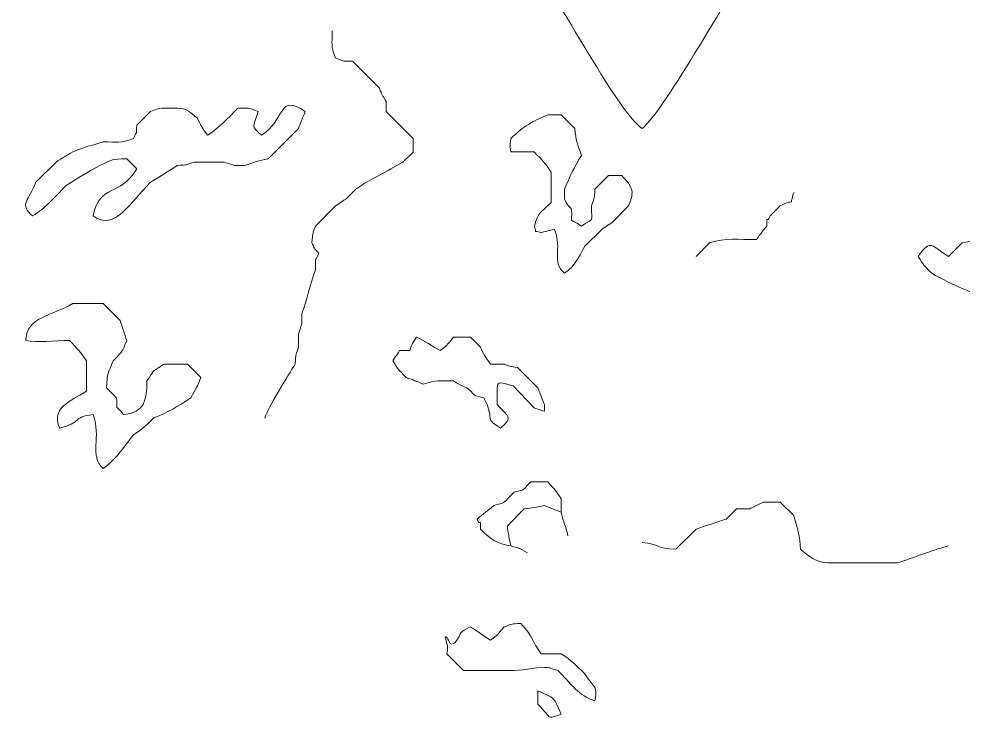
# Model space of a CAD drawing. Header units: centimetres. Extents: x -40.3 to 39, y -29.8 to 28.8.
# Drawn here: x 12.606 to 17.355, y -20.142 to -16.613 of the extents above; entities that cross this region are included whole.
import ezdxf

# ---------------------------------------------------------------- set-up
doc = ezdxf.new("R2010")
doc.units = ezdxf.units.CM
doc.header["$MEASUREMENT"] = 0
doc.layers.add('layer 1', color=7, linetype='Continuous')

msp = doc.modelspace()

# ---------------------------------------------------------------- linework, layer by layer
at = {"layer": 'layer 1', "color": 225, "lineweight": 0}
for points, knots in [([(14.13077, -16.02952), (14.07485, -16.09851), (14.01898, -16.1613), (14.01217, -16.24978), (14.01217, -16.24978), (14.13478, -16.29736), (14.93354, -16.26673), (15.13026, -16.26673), (15.13026, -16.26673), (15.29507, -16.44524), (15.60828, -17.07718), (15.74011, -17.16458), (15.74011, -17.16458), (15.85376, -17.07885), (16.19655, -16.43963), (16.33304, -16.26671), (16.33304, -16.26671), (16.53415, -16.26673), (17.36057, -16.29808), (17.48507, -16.24976), (17.48507, -16.24976), (17.4541, -16.1919), (17.43446, -16.17893), (17.4173, -16.11426)], [0, 0, 0, 0, 0.1428571, 0.1428571, 0.1428571, 0.1428571, 0.2857143, 0.2857143, 0.2857143, 0.2857143, 0.4285714, 0.4285714, 0.4285714, 0.4285714, 0.5714286, 0.5714286, 0.5714286, 0.5714286, 0.7142857, 0.7142857, 0.7142857, 0.7142857, 1, 1, 1, 1]), ([(13.84264, -18.62151), (13.85792, -18.56835), (13.96039, -18.40843), (13.99512, -18.35048), (13.99512, -18.35048), (13.9997, -18.2923), (13.99452, -18.31992), (14.01206, -18.26577), (14.01206, -18.26577), (14.01206, -18.26577), (14.01206, -18.19803), (14.01206, -18.19803), (14.01206, -18.19803), (14.01247, -18.19703), (14.02798, -18.15001), (14.02901, -18.14721), (14.02901, -18.14721), (14.02901, -18.14721), (14.02901, -18.09639), (14.02901, -18.09639), (14.02901, -18.09639), (14.05447, -18.0227), (14.07127, -17.94983), (14.09675, -17.87616), (14.09675, -17.87616), (14.09675, -17.80807), (14.09383, -17.84263), (14.1137, -17.79145), (14.1137, -17.79145), (14.0785, -17.75625), (14.09129, -17.7608), (14.07983, -17.74065), (14.07983, -17.74065), (14.08439, -17.68247), (14.07923, -17.71011), (14.09673, -17.65594), (14.09673, -17.65594), (14.09673, -17.65594), (14.19838, -17.55428), (14.19838, -17.55428), (14.19838, -17.55428), (14.20039, -17.55328), (14.24632, -17.52225), (14.2492, -17.52043), (14.2492, -17.52043), (14.2492, -17.52043), (14.30002, -17.4696), (14.30002, -17.4696), (14.30002, -17.4696), (14.38447, -17.41438), (14.45456, -17.38356), (14.5372, -17.33407), (14.5372, -17.33407), (14.5372, -17.33407), (14.58802, -17.28327), (14.58802, -17.28327), (14.58802, -17.28327), (14.58802, -17.28327), (14.588, -17.21551), (14.588, -17.21551), (14.588, -17.21551), (14.588, -17.21551), (14.45247, -17.07998), (14.45247, -17.07998), (14.45247, -17.07998), (14.45247, -17.07998), (14.45247, -17.02916), (14.45247, -17.02916), (14.45247, -17.02916), (14.43149, -16.99638), (14.43292, -16.9964), (14.4186, -16.96138), (14.4186, -16.96138), (14.4186, -16.96138), (14.28307, -16.82587), (14.28307, -16.82587), (14.28307, -16.82587), (14.21499, -16.82585), (14.24957, -16.82877), (14.19836, -16.80893), (14.19836, -16.80893), (14.1732, -16.74409), (14.18144, -16.74675), (14.18144, -16.6734)], [0, 0, 0, 0, 0.0454545, 0.0454545, 0.0454545, 0.0454545, 0.0909091, 0.0909091, 0.0909091, 0.0909091, 0.1363636, 0.1363636, 0.1363636, 0.1363636, 0.1818182, 0.1818182, 0.1818182, 0.1818182, 0.2272727, 0.2272727, 0.2272727, 0.2272727, 0.2727273, 0.2727273, 0.2727273, 0.2727273, 0.3181818, 0.3181818, 0.3181818, 0.3181818, 0.3636364, 0.3636364, 0.3636364, 0.3636364, 0.4090909, 0.4090909, 0.4090909, 0.4090909, 0.4545455, 0.4545455, 0.4545455, 0.4545455, 0.5, 0.5, 0.5, 0.5, 0.5454545, 0.5454545, 0.5454545, 0.5454545, 0.5909091, 0.5909091, 0.5909091, 0.5909091, 0.6363636, 0.6363636, 0.6363636, 0.6363636, 0.6818182, 0.6818182, 0.6818182, 0.6818182, 0.7272727, 0.7272727, 0.7272727, 0.7272727, 0.7727273, 0.7727273, 0.7727273, 0.7727273, 0.8181818, 0.8181818, 0.8181818, 0.8181818, 0.8636364, 0.8636364, 0.8636364, 0.8636364, 0.9090909, 0.9090909, 0.9090909, 0.9090909, 1, 1, 1, 1]), ([(14.01213, -17.16458), (14.01213, -17.16458), (13.85965, -17.31706), (13.85965, -17.31706), (13.85965, -17.31706), (13.81163, -17.32617), (13.78559, -17.33554), (13.74107, -17.35093), (13.74107, -17.35093), (13.74107, -17.35093), (13.69025, -17.35093), (13.69025, -17.35093), (13.69025, -17.35093), (13.68925, -17.35052), (13.64227, -17.33503), (13.63944, -17.33402), (13.63944, -17.33402), (13.63944, -17.33402), (13.55475, -17.334), (13.55475, -17.334), (13.55475, -17.334), (13.55475, -17.334), (13.5378, -17.334), (13.5378, -17.334), (13.5378, -17.334), (13.5378, -17.334), (13.48698, -17.33402), (13.48698, -17.33402), (13.48698, -17.33402), (13.43725, -17.3505), (13.45582, -17.34683), (13.40229, -17.35093), (13.40229, -17.35093), (13.3554, -17.3816), (13.31408, -17.40732), (13.26677, -17.43566), (13.26677, -17.43566), (13.16754, -17.53486), (13.089, -17.6836), (12.97877, -17.60506), (12.97877, -17.60506), (13.01426, -17.43662), (13.1081, -17.51646), (13.199, -17.36787), (13.199, -17.36787), (13.199, -17.36787), (13.14819, -17.31708), (13.14819, -17.31708), (13.14819, -17.31708), (13.07031, -17.31887), (13.07918, -17.32005), (13.01266, -17.35095), (13.01266, -17.35095), (12.95164, -17.38358), (12.90212, -17.41406), (12.84324, -17.45258), (12.84324, -17.45258), (12.78442, -17.51141), (12.74081, -17.56406), (12.67382, -17.60506), (12.67382, -17.60506), (12.60561, -17.54645), (12.65472, -17.52556), (12.69076, -17.43566), (12.69076, -17.43566), (12.69076, -17.43566), (12.7924, -17.334), (12.7924, -17.334), (12.7924, -17.334), (12.823, -17.31356), (12.84552, -17.30007), (12.87709, -17.28321), (12.87709, -17.28321), (12.93832, -17.25474), (12.96805, -17.25232), (13.02954, -17.23239), (13.02954, -17.23239), (13.10462, -17.23237), (13.11532, -17.24133), (13.18204, -17.21544), (13.18204, -17.21544), (13.20312, -17.16648), (13.19414, -17.2093), (13.19898, -17.14768), (13.19898, -17.14768), (13.19898, -17.14768), (13.26675, -17.07992), (13.26675, -17.07992), (13.26675, -17.07992), (13.29148, -17.07102), (13.30538, -17.06299), (13.33449, -17.06299), (13.33449, -17.06299), (13.33449, -17.06299), (13.40225, -17.06297), (13.40225, -17.06297), (13.40225, -17.06297), (13.45258, -17.06297), (13.46645, -17.08427), (13.50389, -17.11381), (13.50389, -17.11381), (13.52566, -17.15959), (13.5229, -17.15517), (13.55473, -17.19848), (13.55473, -17.19848), (13.61854, -17.15536), (13.64987, -17.12028), (13.7072, -17.06295), (13.7072, -17.06295), (13.77682, -17.06297), (13.75089, -17.0574), (13.80883, -17.07992), (13.80883, -17.07992), (13.7838, -17.15713), (13.77185, -17.15218), (13.82578, -17.1985), (13.82578, -17.1985), (13.94758, -17.12228), (13.9107, -16.98351), (14.046, -17.07989), (14.046, -17.07989), (14.03422, -17.10862), (14.02235, -17.13547), (14.01213, -17.16458)], [0, 0, 0, 0, 0.03125, 0.03125, 0.03125, 0.03125, 0.0625, 0.0625, 0.0625, 0.0625, 0.09375, 0.09375, 0.09375, 0.09375, 0.125, 0.125, 0.125, 0.125, 0.15625, 0.15625, 0.15625, 0.15625, 0.1875, 0.1875, 0.1875, 0.1875, 0.21875, 0.21875, 0.21875, 0.21875, 0.25, 0.25, 0.25, 0.25, 0.28125, 0.28125, 0.28125, 0.28125, 0.3125, 0.3125, 0.3125, 0.3125, 0.34375, 0.34375, 0.34375, 0.34375, 0.375, 0.375, 0.375, 0.375, 0.40625, 0.40625, 0.40625, 0.40625, 0.4375, 0.4375, 0.4375, 0.4375, 0.46875, 0.46875, 0.46875, 0.46875, 0.5, 0.5, 0.5, 0.5, 0.53125, 0.53125, 0.53125, 0.53125, 0.5625, 0.5625, 0.5625, 0.5625, 0.59375, 0.59375, 0.59375, 0.59375, 0.625, 0.625, 0.625, 0.625, 0.65625, 0.65625, 0.65625, 0.65625, 0.6875, 0.6875, 0.6875, 0.6875, 0.71875, 0.71875, 0.71875, 0.71875, 0.75, 0.75, 0.75, 0.75, 0.78125, 0.78125, 0.78125, 0.78125, 0.8125, 0.8125, 0.8125, 0.8125, 0.84375, 0.84375, 0.84375, 0.84375, 0.875, 0.875, 0.875, 0.875, 0.90625, 0.90625, 0.90625, 0.90625, 0.9375, 0.9375, 0.9375, 0.9375, 1, 1, 1, 1]), ([(15.2997, -17.6728), (15.26331, -17.68044), (15.27055, -17.67694), (15.23194, -17.68975), (15.23194, -17.68975), (15.18874, -17.67346), (15.21437, -17.69907), (15.19807, -17.65588), (15.19807, -17.65588), (15.21954, -17.58118), (15.22321, -17.59682), (15.28275, -17.53727), (15.28275, -17.53727), (15.28275, -17.53727), (15.28275, -17.3848), (15.28275, -17.3848), (15.28275, -17.3848), (15.25059, -17.3372), (15.24163, -17.32771), (15.19804, -17.28316), (15.19804, -17.28316), (15.19804, -17.28316), (15.07946, -17.28316), (15.07946, -17.28316), (15.07946, -17.28316), (15.07767, -17.25689), (15.07368, -17.26586), (15.07946, -17.2154), (15.07946, -17.2154), (15.15002, -17.15026), (15.1827, -17.13014), (15.26581, -17.0968), (15.26581, -17.0968), (15.26581, -17.0968), (15.33357, -17.09678), (15.33357, -17.09678), (15.33357, -17.09678), (15.33357, -17.09678), (15.40134, -17.16456), (15.40134, -17.16456), (15.40134, -17.16456), (15.40614, -17.22714), (15.41604, -17.24466), (15.43519, -17.30007), (15.43519, -17.30007), (15.4005, -17.35799), (15.37532, -17.40762), (15.35052, -17.46951), (15.35052, -17.46951), (15.35052, -17.46951), (15.35052, -17.52033), (15.35052, -17.52033), (15.35052, -17.52033), (15.36939, -17.56178), (15.35724, -17.53678), (15.38439, -17.57114), (15.38439, -17.57114), (15.39267, -17.65521), (15.36296, -17.60683), (15.43521, -17.65581), (15.43521, -17.65581), (15.50412, -17.60907), (15.48404, -17.64535), (15.48602, -17.55418), (15.48602, -17.55418), (15.5025, -17.50445), (15.49883, -17.52302), (15.50295, -17.46949), (15.50295, -17.46949), (15.50295, -17.46949), (15.57071, -17.40172), (15.57071, -17.40172), (15.57071, -17.40172), (15.57071, -17.40172), (15.63848, -17.4017), (15.63848, -17.4017), (15.63848, -17.4017), (15.65756, -17.42537), (15.68929, -17.45423), (15.68927, -17.48643), (15.68927, -17.48643), (15.68929, -17.51591), (15.68074, -17.52891), (15.67235, -17.55418), (15.67235, -17.55418), (15.67235, -17.55418), (15.58764, -17.63887), (15.58764, -17.63887), (15.58764, -17.63887), (15.58563, -17.63987), (15.53972, -17.67092), (15.53684, -17.67276), (15.53684, -17.67276), (15.53684, -17.67276), (15.45215, -17.75743), (15.45215, -17.75743), (15.45215, -17.75743), (15.4132, -17.82248), (15.40955, -17.84841), (15.35052, -17.893), (15.35052, -17.893), (15.27957, -17.83206), (15.34115, -17.7796), (15.2997, -17.6728)], [0, 0, 0, 0, 0.037037, 0.037037, 0.037037, 0.037037, 0.0740741, 0.0740741, 0.0740741, 0.0740741, 0.1111111, 0.1111111, 0.1111111, 0.1111111, 0.1481481, 0.1481481, 0.1481481, 0.1481481, 0.1851852, 0.1851852, 0.1851852, 0.1851852, 0.2222222, 0.2222222, 0.2222222, 0.2222222, 0.2592593, 0.2592593, 0.2592593, 0.2592593, 0.2962963, 0.2962963, 0.2962963, 0.2962963, 0.3333333, 0.3333333, 0.3333333, 0.3333333, 0.3703704, 0.3703704, 0.3703704, 0.3703704, 0.4074074, 0.4074074, 0.4074074, 0.4074074, 0.4444444, 0.4444444, 0.4444444, 0.4444444, 0.4814815, 0.4814815, 0.4814815, 0.4814815, 0.5185185, 0.5185185, 0.5185185, 0.5185185, 0.5555556, 0.5555556, 0.5555556, 0.5555556, 0.5925926, 0.5925926, 0.5925926, 0.5925926, 0.6296296, 0.6296296, 0.6296296, 0.6296296, 0.6666667, 0.6666667, 0.6666667, 0.6666667, 0.7037037, 0.7037037, 0.7037037, 0.7037037, 0.7407407, 0.7407407, 0.7407407, 0.7407407, 0.7777778, 0.7777778, 0.7777778, 0.7777778, 0.8148148, 0.8148148, 0.8148148, 0.8148148, 0.8518519, 0.8518519, 0.8518519, 0.8518519, 0.8888889, 0.8888889, 0.8888889, 0.8888889, 0.9259259, 0.9259259, 0.9259259, 0.9259259, 1, 1, 1, 1]), ([(16.01123, -17.80835), (16.01123, -17.80835), (16.07897, -17.74059), (16.07897, -17.74059), (16.07897, -17.74059), (16.15941, -17.7145), (16.22632, -17.72364), (16.31616, -17.72366), (16.31616, -17.72366), (16.33667, -17.6916), (16.34222, -17.68657), (16.36697, -17.65588), (16.36697, -17.65588), (16.36697, -17.58837), (16.36414, -17.65099), (16.3839, -17.60506), (16.3839, -17.60506), (16.3839, -17.60506), (16.4347, -17.55426), (16.4347, -17.55426), (16.4347, -17.55426), (16.51482, -17.51442), (16.47858, -17.56143), (16.50248, -17.48652)], [0, 0, 0, 0, 0.1428571, 0.1428571, 0.1428571, 0.1428571, 0.2857143, 0.2857143, 0.2857143, 0.2857143, 0.4285714, 0.4285714, 0.4285714, 0.4285714, 0.5714286, 0.5714286, 0.5714286, 0.5714286, 0.7142857, 0.7142857, 0.7142857, 0.7142857, 1, 1, 1, 1]), ([(18.1626, -17.99472), (18.10553, -17.95978), (18.09374, -17.94279), (18.04402, -17.89308), (18.04402, -17.89308), (18.02903, -17.85142), (18.03456, -17.86403), (18.02707, -17.82532), (18.02707, -17.82532), (17.98919, -17.7786), (17.97068, -17.75301), (17.92543, -17.70671), (17.92543, -17.70671), (17.92543, -17.70671), (17.85767, -17.70671), (17.85767, -17.70671), (17.85767, -17.70671), (17.81622, -17.7256), (17.84119, -17.71346), (17.80685, -17.74059), (17.80685, -17.74059), (17.73988, -17.74199), (17.7338, -17.75275), (17.67133, -17.75751), (17.67133, -17.75751), (17.601, -17.8263), (17.55987, -17.82626), (17.5358, -17.91001), (17.5358, -17.91001), (17.59071, -17.99288), (17.67594, -17.98744), (17.77296, -18.04553), (17.77296, -18.04553), (17.81268, -18.08525), (17.80015, -18.07415), (17.82378, -18.1133), (17.82378, -18.1133), (17.77689, -18.17647), (17.77774, -18.16226), (17.68825, -18.11799), (17.68825, -18.11799), (17.62601, -18.08719), (17.58049, -18.06903), (17.51883, -18.04135), (17.51883, -18.04135), (17.40919, -17.99211), (17.29925, -17.95431), (17.19694, -17.89306), (17.19694, -17.89306), (17.15389, -17.85001), (17.15779, -17.85513), (17.12919, -17.80833), (17.12919, -17.80833), (17.19305, -17.71421), (17.19655, -17.75813), (17.28167, -17.80835), (17.28167, -17.80835), (17.28167, -17.80835), (17.34941, -17.74059), (17.34941, -17.74059), (17.34941, -17.74059), (17.3858, -17.73295), (17.37856, -17.73645), (17.41717, -17.72366), (17.41717, -17.72366), (17.46718, -17.73414), (17.46823, -17.72466), (17.48494, -17.72364), (17.48494, -17.72364), (17.5171, -17.67607), (17.52604, -17.66655), (17.56963, -17.622), (17.56963, -17.622), (17.56963, -17.622), (17.67126, -17.62198), (17.67126, -17.62198), (17.67126, -17.62198), (17.70264, -17.59669), (17.72464, -17.57962), (17.75595, -17.55424), (17.75595, -17.55424), (17.79234, -17.54662), (17.7851, -17.55012), (17.82371, -17.53729), (17.82371, -17.53729), (17.82371, -17.53729), (17.95922, -17.53729), (17.95922, -17.53729), (17.95922, -17.53729), (17.95922, -17.53729), (18.04395, -17.622), (18.04395, -17.622), (18.04395, -17.622), (18.10307, -17.71241), (18.1433, -17.78743), (18.1964, -17.87611), (18.1964, -17.87611), (18.20153, -17.9691), (18.23567, -17.93801), (18.1626, -17.99472)], [0, 0, 0, 0, 0.0384615, 0.0384615, 0.0384615, 0.0384615, 0.0769231, 0.0769231, 0.0769231, 0.0769231, 0.1153846, 0.1153846, 0.1153846, 0.1153846, 0.1538462, 0.1538462, 0.1538462, 0.1538462, 0.1923077, 0.1923077, 0.1923077, 0.1923077, 0.2307692, 0.2307692, 0.2307692, 0.2307692, 0.2692308, 0.2692308, 0.2692308, 0.2692308, 0.3076923, 0.3076923, 0.3076923, 0.3076923, 0.3461538, 0.3461538, 0.3461538, 0.3461538, 0.3846154, 0.3846154, 0.3846154, 0.3846154, 0.4230769, 0.4230769, 0.4230769, 0.4230769, 0.4615385, 0.4615385, 0.4615385, 0.4615385, 0.5, 0.5, 0.5, 0.5, 0.5384615, 0.5384615, 0.5384615, 0.5384615, 0.5769231, 0.5769231, 0.5769231, 0.5769231, 0.6153846, 0.6153846, 0.6153846, 0.6153846, 0.6538462, 0.6538462, 0.6538462, 0.6538462, 0.6923077, 0.6923077, 0.6923077, 0.6923077, 0.7307692, 0.7307692, 0.7307692, 0.7307692, 0.7692308, 0.7692308, 0.7692308, 0.7692308, 0.8076923, 0.8076923, 0.8076923, 0.8076923, 0.8461538, 0.8461538, 0.8461538, 0.8461538, 0.8846154, 0.8846154, 0.8846154, 0.8846154, 0.9230769, 0.9230769, 0.9230769, 0.9230769, 1, 1, 1, 1]), ([(13.47008, -18.51984), (13.3983, -18.56677), (13.36249, -18.58988), (13.28371, -18.62147), (13.28371, -18.62147), (13.23915, -18.6651), (13.22967, -18.67402), (13.18208, -18.7062), (13.18208, -18.7062), (13.13226, -18.76763), (13.09056, -18.83522), (13.0296, -18.8756), (13.0296, -18.8756), (12.95706, -18.81328), (13.02207, -18.71602), (12.97879, -18.60455), (12.97879, -18.60455), (12.87233, -18.61505), (12.92076, -18.64883), (12.80939, -18.67229), (12.80939, -18.67229), (12.77046, -18.56609), (12.85769, -18.54299), (12.94492, -18.48594), (12.94492, -18.48594), (12.94492, -18.48594), (12.94489, -18.33347), (12.94489, -18.33347), (12.94489, -18.33347), (12.91273, -18.28588), (12.90379, -18.27638), (12.86023, -18.23184), (12.86023, -18.23184), (12.78561, -18.23184), (12.6942, -18.24264), (12.63999, -18.23184), (12.63999, -18.23184), (12.64419, -18.11067), (12.77071, -18.10926), (12.87715, -18.04549), (12.87715, -18.04549), (12.87715, -18.04549), (13.02963, -18.04549), (13.02963, -18.04549), (13.02963, -18.04549), (13.02963, -18.04549), (13.11434, -18.1302), (13.11434, -18.1302), (13.11434, -18.1302), (13.12605, -18.16411), (13.13645, -18.1979), (13.14821, -18.23184), (13.14821, -18.23184), (13.11937, -18.30005), (13.13502, -18.27435), (13.08044, -18.33349), (13.08044, -18.33349), (13.0546, -18.39797), (13.04822, -18.39338), (13.04657, -18.46902), (13.04657, -18.46902), (13.04657, -18.46902), (13.09737, -18.51982), (13.09737, -18.51982), (13.09737, -18.51982), (13.10433, -18.60824), (13.08281, -18.53655), (13.13126, -18.60453), (13.13126, -18.60453), (13.23906, -18.59388), (13.24769, -18.53399), (13.24986, -18.43513), (13.24986, -18.43513), (13.25087, -18.4331), (13.2819, -18.38719), (13.28373, -18.38429), (13.28373, -18.38429), (13.28574, -18.38329), (13.33167, -18.35227), (13.33455, -18.35042), (13.33455, -18.35042), (13.33455, -18.35042), (13.45315, -18.35042), (13.45315, -18.35042), (13.45315, -18.35042), (13.45315, -18.35042), (13.52092, -18.41818), (13.52092, -18.41818), (13.52092, -18.41818), (13.50256, -18.46388), (13.49524, -18.47715), (13.47008, -18.51984)], [0, 0, 0, 0, 0.0416667, 0.0416667, 0.0416667, 0.0416667, 0.0833333, 0.0833333, 0.0833333, 0.0833333, 0.125, 0.125, 0.125, 0.125, 0.1666667, 0.1666667, 0.1666667, 0.1666667, 0.2083333, 0.2083333, 0.2083333, 0.2083333, 0.25, 0.25, 0.25, 0.25, 0.2916667, 0.2916667, 0.2916667, 0.2916667, 0.3333333, 0.3333333, 0.3333333, 0.3333333, 0.375, 0.375, 0.375, 0.375, 0.4166667, 0.4166667, 0.4166667, 0.4166667, 0.4583333, 0.4583333, 0.4583333, 0.4583333, 0.5, 0.5, 0.5, 0.5, 0.5416667, 0.5416667, 0.5416667, 0.5416667, 0.5833333, 0.5833333, 0.5833333, 0.5833333, 0.625, 0.625, 0.625, 0.625, 0.6666667, 0.6666667, 0.6666667, 0.6666667, 0.7083333, 0.7083333, 0.7083333, 0.7083333, 0.75, 0.75, 0.75, 0.75, 0.7916667, 0.7916667, 0.7916667, 0.7916667, 0.8333333, 0.8333333, 0.8333333, 0.8333333, 0.875, 0.875, 0.875, 0.875, 0.9166667, 0.9166667, 0.9166667, 0.9166667, 1, 1, 1, 1]), ([(15.01104, -18.47058), (15.011, -18.43449), (15.03202, -18.44104), (15.09184, -18.46046), (15.09184, -18.46046), (15.09184, -18.46046), (15.19794, -18.57068), (15.19794, -18.57068), (15.19794, -18.57068), (15.19894, -18.57108), (15.2459, -18.58662), (15.24882, -18.58764), (15.24882, -18.58764), (15.24882, -18.58764), (15.24886, -18.55377), (15.24886, -18.55377), (15.24886, -18.55377), (15.23768, -18.52586), (15.22639, -18.49685), (15.21499, -18.46904), (15.21499, -18.46904), (15.21499, -18.46904), (15.11336, -18.36741), (15.11336, -18.36741), (15.11336, -18.36741), (15.07464, -18.35991), (15.08725, -18.3654), (15.04561, -18.35046), (15.04561, -18.35046), (15.04561, -18.35046), (14.97785, -18.35048), (14.97785, -18.35048), (14.97785, -18.35048), (14.94603, -18.30711), (14.9488, -18.31157), (14.92703, -18.26575), (14.92703, -18.26575), (14.92703, -18.26575), (14.87621, -18.21493), (14.87621, -18.21493), (14.87621, -18.21493), (14.87621, -18.21493), (14.79153, -18.21495), (14.79153, -18.21495), (14.79153, -18.21495), (14.75221, -18.26233), (14.76476, -18.25205), (14.72376, -18.2827), (14.72376, -18.2827), (14.68479, -18.25973), (14.64646, -18.23239), (14.60516, -18.21493), (14.60516, -18.21493), (14.58514, -18.24626), (14.58397, -18.24744), (14.57125, -18.2827), (14.57125, -18.2827), (14.57125, -18.2827), (14.52039, -18.28272), (14.52039, -18.28272), (14.52039, -18.28272), (14.51859, -18.28517), (14.48722, -18.33275), (14.48649, -18.33353), (14.48649, -18.33353), (14.5155, -18.38162), (14.51157, -18.3746), (14.55426, -18.4182), (14.55426, -18.4182), (14.58994, -18.43005), (14.60554, -18.43658), (14.63897, -18.45212), (14.63897, -18.45212), (14.70927, -18.4293), (14.71444, -18.43515), (14.79144, -18.43517), (14.79144, -18.43517), (14.8242, -18.45613), (14.8242, -18.4547), (14.85918, -18.46902), (14.85918, -18.46902), (14.92131, -18.52626), (14.87807, -18.50093), (14.94385, -18.51986), (14.94385, -18.51986), (14.94385, -18.51986), (14.96078, -18.55375), (14.96078, -18.55375), (14.96078, -18.55375), (14.991, -18.64685), (14.95237, -18.62062), (15.02854, -18.67231), (15.02854, -18.67231), (15.09261, -18.61731), (15.06994, -18.61846), (15.01159, -18.55373), (15.01159, -18.55373), (15.01159, -18.55373), (15.01104, -18.47058), (15.01104, -18.47058)], [0, 0, 0, 0, 0.0384615, 0.0384615, 0.0384615, 0.0384615, 0.0769231, 0.0769231, 0.0769231, 0.0769231, 0.1153846, 0.1153846, 0.1153846, 0.1153846, 0.1538462, 0.1538462, 0.1538462, 0.1538462, 0.1923077, 0.1923077, 0.1923077, 0.1923077, 0.2307692, 0.2307692, 0.2307692, 0.2307692, 0.2692308, 0.2692308, 0.2692308, 0.2692308, 0.3076923, 0.3076923, 0.3076923, 0.3076923, 0.3461538, 0.3461538, 0.3461538, 0.3461538, 0.3846154, 0.3846154, 0.3846154, 0.3846154, 0.4230769, 0.4230769, 0.4230769, 0.4230769, 0.4615385, 0.4615385, 0.4615385, 0.4615385, 0.5, 0.5, 0.5, 0.5, 0.5384615, 0.5384615, 0.5384615, 0.5384615, 0.5769231, 0.5769231, 0.5769231, 0.5769231, 0.6153846, 0.6153846, 0.6153846, 0.6153846, 0.6538462, 0.6538462, 0.6538462, 0.6538462, 0.6923077, 0.6923077, 0.6923077, 0.6923077, 0.7307692, 0.7307692, 0.7307692, 0.7307692, 0.7692308, 0.7692308, 0.7692308, 0.7692308, 0.8076923, 0.8076923, 0.8076923, 0.8076923, 0.8461538, 0.8461538, 0.8461538, 0.8461538, 0.8846154, 0.8846154, 0.8846154, 0.8846154, 0.9230769, 0.9230769, 0.9230769, 0.9230769, 1, 1, 1, 1]), ([(15.16405, -19.29915), (15.11355, -19.27264), (15.1303, -19.27911), (15.07936, -19.26528), (15.07936, -19.26528), (14.99832, -19.24816), (14.99001, -19.23884), (14.92688, -19.18057), (14.92688, -19.18057), (14.92688, -19.11306), (14.9297, -19.17568), (14.90994, -19.12975), (14.90994, -19.12975), (14.94133, -19.10442), (14.96334, -19.08739), (14.99465, -19.06199), (14.99465, -19.06199), (15.06706, -19.04118), (15.03605, -19.05315), (15.09628, -18.99425), (15.09628, -18.99425), (15.16449, -18.9757), (15.11914, -18.99916), (15.18097, -18.94341), (15.18097, -18.94341), (15.18097, -18.94341), (15.26566, -18.94343), (15.26566, -18.94343), (15.26566, -18.94343), (15.30233, -18.98323), (15.30563, -18.98705), (15.33342, -19.0281), (15.33342, -19.0281), (15.33342, -19.0281), (15.33342, -19.09586), (15.33342, -19.09586), (15.33342, -19.09586), (15.34514, -19.15152), (15.35558, -19.1588), (15.36729, -19.21446)], [0, 0, 0, 0, 0.0909091, 0.0909091, 0.0909091, 0.0909091, 0.1818182, 0.1818182, 0.1818182, 0.1818182, 0.2727273, 0.2727273, 0.2727273, 0.2727273, 0.3636364, 0.3636364, 0.3636364, 0.3636364, 0.4545455, 0.4545455, 0.4545455, 0.4545455, 0.5454545, 0.5454545, 0.5454545, 0.5454545, 0.6363636, 0.6363636, 0.6363636, 0.6363636, 0.7272727, 0.7272727, 0.7272727, 0.7272727, 0.8181818, 0.8181818, 0.8181818, 0.8181818, 1, 1, 1, 1]), ([(15.0794, -19.26528), (15.07227, -19.22759), (15.06555, -19.20386), (15.06243, -19.16365), (15.06243, -19.16365), (15.06243, -19.16365), (15.14716, -19.07891), (15.14716, -19.07891), (15.14716, -19.07891), (15.18737, -19.07584), (15.21111, -19.06912), (15.2488, -19.06201), (15.2488, -19.06201), (15.27656, -19.07339), (15.30559, -19.0847), (15.33349, -19.09586)], [0, 0, 0, 0, 0.2, 0.2, 0.2, 0.2, 0.4, 0.4, 0.4, 0.4, 0.6, 0.6, 0.6, 0.6, 1, 1, 1, 1]), ([(15.74011, -19.24831), (15.82926, -19.25519), (15.81159, -19.28007), (15.90953, -19.28218), (15.90953, -19.28218), (15.90953, -19.28218), (16.01117, -19.18055), (16.01117, -19.18055), (16.01117, -19.18055), (16.06183, -19.16301), (16.11295, -19.14725), (16.16364, -19.12973), (16.16364, -19.12973), (16.16364, -19.12973), (16.21446, -19.07889), (16.21446, -19.07889), (16.21446, -19.07889), (16.21446, -19.07889), (16.2822, -19.07889), (16.2822, -19.07889), (16.2822, -19.07889), (16.29302, -19.07275), (16.3382, -19.05119), (16.34996, -19.04504), (16.34996, -19.04504), (16.34996, -19.04504), (16.43465, -19.04502), (16.43465, -19.04502), (16.43465, -19.04502), (16.43465, -19.04502), (16.50242, -19.11281), (16.50242, -19.11281), (16.50242, -19.11281), (16.52054, -19.16866), (16.5349, -19.21858), (16.53629, -19.28218), (16.53629, -19.28218), (16.5778, -19.31495), (16.61711, -19.34997), (16.67184, -19.34995), (16.67184, -19.34995), (16.67184, -19.34995), (16.97676, -19.34997), (16.97676, -19.34997), (16.97676, -19.34997), (16.97676, -19.34997), (17.02758, -19.34995), (17.02758, -19.34995), (17.02758, -19.34995), (17.09648, -19.32764), (17.22332, -19.27757), (17.28171, -19.26528)], [0, 0, 0, 0, 0.0714286, 0.0714286, 0.0714286, 0.0714286, 0.1428571, 0.1428571, 0.1428571, 0.1428571, 0.2142857, 0.2142857, 0.2142857, 0.2142857, 0.2857143, 0.2857143, 0.2857143, 0.2857143, 0.3571429, 0.3571429, 0.3571429, 0.3571429, 0.4285714, 0.4285714, 0.4285714, 0.4285714, 0.5, 0.5, 0.5, 0.5, 0.5714286, 0.5714286, 0.5714286, 0.5714286, 0.6428571, 0.6428571, 0.6428571, 0.6428571, 0.7142857, 0.7142857, 0.7142857, 0.7142857, 0.7857143, 0.7857143, 0.7857143, 0.7857143, 0.8571429, 0.8571429, 0.8571429, 0.8571429, 1, 1, 1, 1]), ([(14.77447, -19.75653), (14.78438, -19.76227), (14.79716, -19.75713), (14.80834, -19.73961), (14.80834, -19.73961), (14.84488, -19.67899), (14.81554, -19.70838), (14.87611, -19.67186), (14.87611, -19.67186), (14.91382, -19.69491), (14.94001, -19.71651), (14.97774, -19.73961), (14.97774, -19.73961), (15.01874, -19.70896), (15.00619, -19.71927), (15.04551, -19.67184), (15.04551, -19.67184), (15.09524, -19.65537), (15.07665, -19.65904), (15.13017, -19.65492), (15.13017, -19.65492), (15.1996, -19.73007), (15.17924, -19.73572), (15.23183, -19.80737), (15.23183, -19.80737), (15.23183, -19.80737), (15.33347, -19.80739), (15.33347, -19.80739), (15.33347, -19.80739), (15.38672, -19.84337), (15.40336, -19.86034), (15.45207, -19.90903), (15.45207, -19.90903), (15.50242, -19.98603), (15.51669, -19.96663), (15.50286, -20.04453), (15.50286, -20.04453), (15.4243, -20.02197), (15.37946, -19.95506), (15.31648, -19.89208), (15.31648, -19.89208), (15.26231, -19.87454), (15.28995, -19.8797), (15.23179, -19.87513), (15.23179, -19.87513), (15.17862, -19.88491), (15.09654, -19.89323), (15.06243, -19.89206), (15.06243, -19.89206), (15.06243, -19.89206), (14.84222, -19.89208), (14.84222, -19.89208), (14.84222, -19.89208), (14.84222, -19.89208), (14.75751, -19.80737), (14.75751, -19.80737), (14.75751, -19.80737), (14.76209, -19.78788), (14.76734, -19.77657), (14.74903, -19.72268), (14.74903, -19.72268), (14.76224, -19.72742), (14.75223, -19.71378), (14.77447, -19.75653)], [0, 0, 0, 0, 0.0588235, 0.0588235, 0.0588235, 0.0588235, 0.1176471, 0.1176471, 0.1176471, 0.1176471, 0.1764706, 0.1764706, 0.1764706, 0.1764706, 0.2352941, 0.2352941, 0.2352941, 0.2352941, 0.2941176, 0.2941176, 0.2941176, 0.2941176, 0.3529412, 0.3529412, 0.3529412, 0.3529412, 0.4117647, 0.4117647, 0.4117647, 0.4117647, 0.4705882, 0.4705882, 0.4705882, 0.4705882, 0.5294118, 0.5294118, 0.5294118, 0.5294118, 0.5882353, 0.5882353, 0.5882353, 0.5882353, 0.6470588, 0.6470588, 0.6470588, 0.6470588, 0.7058824, 0.7058824, 0.7058824, 0.7058824, 0.7647059, 0.7647059, 0.7647059, 0.7647059, 0.8235294, 0.8235294, 0.8235294, 0.8235294, 0.8823529, 0.8823529, 0.8823529, 0.8823529, 1, 1, 1, 1]), ([(15.33347, -20.1123), (15.25401, -20.13532), (15.29671, -20.14151), (15.21486, -20.06148), (15.21486, -20.06148), (15.21486, -20.06148), (15.21486, -19.99371), (15.21486, -19.99371), (15.21486, -19.99371), (15.30124, -20.03025), (15.29695, -20.02592), (15.33347, -20.1123)], [0, 0, 0, 0, 0.25, 0.25, 0.25, 0.25, 0.5, 0.5, 0.5, 0.5, 1, 1, 1, 1])]:
    msp.add_open_spline(points, degree=3, knots=knots, dxfattribs=at)

doc.saveas('drawing.dxf')
